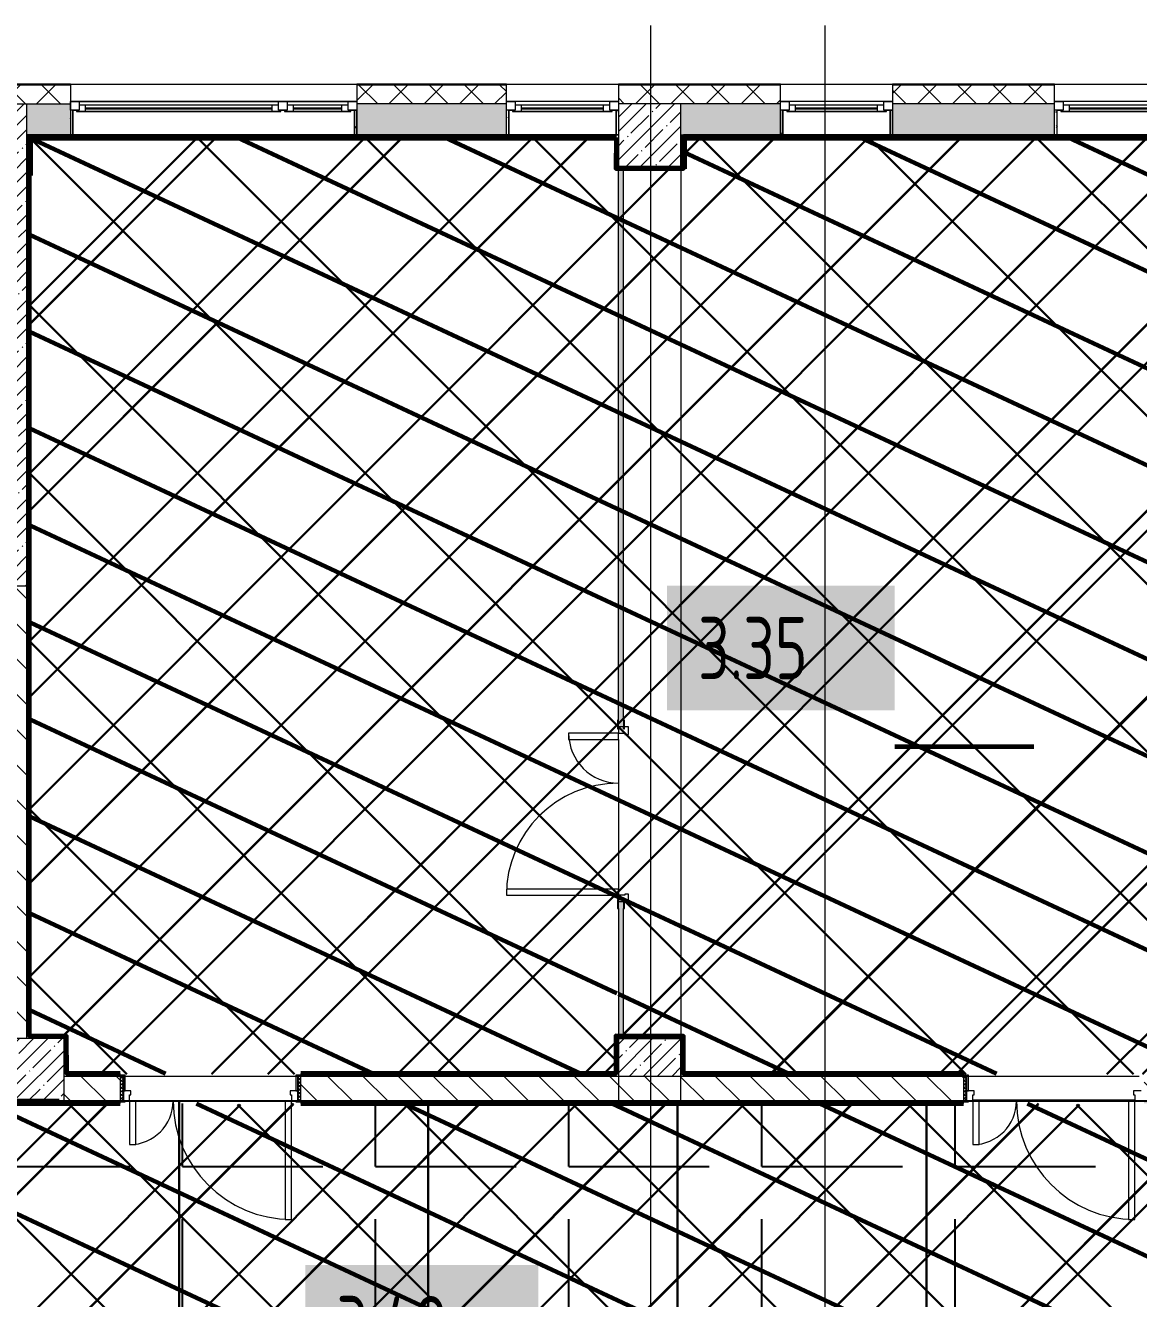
# Model space of a CAD drawing. Header units: millimetres. Extents: x -164500 to 426394, y -51911 to 102118.
# Drawn here: x 390017 to 398952, y 11815 to 22028 of the extents above; entities that cross this region are included whole.
import ezdxf

# ---------------------------------------------------------------- set-up
doc = ezdxf.new("R2010")
doc.units = ezdxf.units.MM
for name, color, linetype, lineweight in [('0) шлифовка', 5, 'Continuous', 60), ('1.4) Плинтус ПЛ-4', 6, 'Continuous', 60), ('284 стык. профилей', 1, 'Continuous', 120), ('5.2) Л-1 Линолеум', 100, 'Continuous', 30), ('7.5) НЗ Линолеум Темпо ПЛЮС', 134, 'Continuous', 30), ('7.7) Плинтус', 222, 'Continuous', 90), ('A-DOOR-2', 7, 'Continuous', 5), ('A-DOOR-FRAM-2', 7, 'Continuous', 5), ('A-FLOR', 7, 'Continuous', 9), ('A-GLAZ', 7, 'Continuous', 9), ('A-GLAZ-1', 7, 'Continuous', 5), ('A-WALL', 7, 'Continuous', 5), ('I-WALL', 7, 'Continuous', 5), ('S-COLS', 7, 'Continuous', 9), ('S-COLS-1', 7, 'Continuous', 5), ('Оси', 7, 'Continuous', 9)]:
    doc.layers.add(name, color=color, linetype=linetype, lineweight=lineweight)
for name, color, linetype in [('2) защита вин плитк', 6, 'Continuous'), ('3.1) Наливной пол', 3, 'Continuous'), ('3.2.3) Нал-ой пол 4 вып', 3, 'Continuous'), ('3.2.3) П-13', 5, 'Continuous')]:
    doc.layers.add(name, color=color, linetype=linetype)
doc.layers.add('A-AREA-PATT-3', color=7, linetype='Continuous', lineweight=5, true_color=0xe6fae8, transparency=1)
for name, color, linetype, lineweight, true_color in [('A-DOOR-1', 7, 'Continuous', 5, 0xc0c0c0), ('A-DOOR-FRAM-1', 7, 'Continuous', 5, 0xc0c0c0), ('A-WALL-1', 9, 'Continuous', 5, 0x808080), ('A-WALL-FNSH-1', 9, 'Continuous', 5, 0x808080)]:
    doc.layers.add(name, color=color, linetype=linetype, lineweight=lineweight, true_color=true_color)
doc.styles.add('СПДС', font='ГОСТ тип А.ttf', dxfattribs={"width": 0.9})
pattern_1 = [(45, (289227.4, 1e-08), (-114.04925, 114.04925), []), (45, (289341.45, 1e-08), (-114.04925, 114.04925), [201.612, -40.322, 6.706, -33.617])]
pattern_2 = [(135, (289227.4, 1e-08), (-141.42136, -141.42136), [])]
pattern_3 = [(0, (289227.4, 1e-08), (243.84, 60.96), [20.117, -162.763, 20.117, -162.763, -975.36]), (0, (289227.4, 1e-08), (243.84, 60.96), [-365.76, 20.117, -345.643, 20.117, -162.763, -426.72]), (0, (289227.4, 1e-08), (243.84, 60.96), [-914.4, 20.117, -101.803, 20.117, -284.683]), (120, (289318.84, 30.48), (-174.71291, 180.691634), [20.117, -162.763, 20.117, -162.763, -975.36]), (120, (289318.84, 30.48), (-174.71291, 180.691634), [-365.76, 20.117, -345.643, 20.117, -162.763, -426.72]), (120, (289318.84, 30.48), (-174.71291, 180.691634), [-914.4, 20.117, -101.803, 20.117, -284.683]), (240, (289349.32, 152.4), (-69.12709, -241.651634), [20.117, -162.763, 20.117, -162.763, -975.36]), (240, (289349.32, 152.4), (-69.12709, -241.651634), [-365.76, 20.117, -345.643, 20.117, -162.763, -426.72]), (240, (289349.32, 152.4), (-69.12709, -241.651634), [-914.4, 20.117, -101.803, 20.117, -284.683])]
pattern_4 = [(45, (390048.4, 21129), (-747.61, 747.61), [])]

# ---------------------------------------------------------------- blocks, each defined once
blk = doc.blocks.new('120_Окно_СКБ_1Ст - 120_Окно_СКБ_1Ст 900х2500_h_ с форточкой-22876038-Объем проектирования 3 этажа')
at = {"layer": 'A-GLAZ'}
for p, q in [((-450, -127), (-450, -57)), ((-450, -57), (-380, -57)), ((-380, -57), (-380, -127)), ((380, -87), (-380, -87)), ((-380, -87), (-380, -127)), ((-330, -137), (-330, -87)), ((330, -137), (330, -87)), ((380, -127), (380, -57)), ((380, -57), (450, -57)), ((380, -127), (380, -87)), ((450, -57), (450, -127)), ((-380, -127), (-450, -127)), ((-380, -127), (-400, -127)), ((-400, -127), (-400, -137)), ((-400, -137), (400, -137)), ((400, -137), (-400, -137)), ((450, -127), (380, -127)), ((400, -127), (380, -127)), ((400, -137), (400, -127))]:
    blk.add_line(p, q, dxfattribs=at)
at = {"layer": 'A-GLAZ-1'}
for p, q in [((450, -57), (-450, -57)), ((-430, -127), (-400, -127)), ((-330, -107), (330, -107)), ((330, -117), (-330, -117)), ((400, -127), (450, -127))]:
    blk.add_line(p, q, dxfattribs=at)
blk = doc.blocks.new('120_Окно_СКБ_1Ст - 120_Окно_СКБ_1Ст 900х2500_h_ с форточкой-V559-Объем проектирования 3 этажа')
at = {"layer": 'A-GLAZ'}
for p, q in [((-450, -127), (-450, -57)), ((-450, -57), (-380, -57)), ((-380, -57), (-380, -127)), ((380, -87), (-380, -87)), ((-380, -87), (-380, -127)), ((-330, -137), (-330, -87)), ((330, -137), (330, -87)), ((380, -127), (380, -57)), ((380, -57), (450, -57)), ((380, -127), (380, -87)), ((450, -57), (450, -127)), ((-380, -127), (-450, -127)), ((-380, -127), (-400, -127)), ((-400, -127), (-400, -137)), ((-400, -137), (400, -137)), ((400, -137), (-400, -137)), ((450, -127), (380, -127)), ((400, -127), (380, -127)), ((400, -137), (400, -127))]:
    blk.add_line(p, q, dxfattribs=at)
at = {"layer": 'A-GLAZ-1'}
for p, q in [((450, -57), (-450, -57)), ((-430, -127), (-400, -127)), ((-330, -107), (330, -107)), ((330, -117), (-330, -117)), ((400, -127), (450, -127))]:
    blk.add_line(p, q, dxfattribs=at)
blk = doc.blocks.new('120_Окно_СКБ_2Ст_Фрамуга сверху - 120_Окно_СКБ_2Ст_2300х2500_h_ ДОО-V560-Объем проектирования 3 этажа')
at = {"layer": 'A-GLAZ'}
for p, q in [((-1150, -127), (-1150, -57)), ((-1150, -57), (-1080, -57)), ((-1080, -57), (-1080, -127)), ((520, -87), (-1080, -87)), ((-1080, -87), (-1080, -127)), ((-1030, -137), (-1030, -87)), ((470, -137), (470, -87)), ((520, -127), (520, -57)), ((520, -57), (590, -57)), ((520, -127), (520, -87)), ((590, -57), (590, -127)), ((1080, -87), (590, -87)), ((590, -87), (590, -127)), ((640, -137), (640, -87)), ((1030, -137), (1030, -87)), ((1080, -127), (1080, -57)), ((1080, -57), (1150, -57)), ((1080, -127), (1080, -87)), ((1150, -57), (1150, -127)), ((-1080, -127), (-1150, -127)), ((-1080, -127), (-1100, -127)), ((-1100, -127), (-1100, -137)), ((-1100, -137), (540, -137)), ((540, -137), (-1100, -137)), ((590, -127), (520, -127)), ((540, -127), (520, -127)), ((540, -137), (540, -127)), ((590, -127), (570, -127)), ((570, -127), (570, -137)), ((570, -137), (1100, -137)), ((1100, -137), (570, -137)), ((1150, -127), (1080, -127)), ((1100, -127), (1080, -127)), ((1100, -137), (1100, -127))]:
    blk.add_line(p, q, dxfattribs=at)
at = {"layer": 'A-GLAZ-1'}
for p, q in [((1150, -57), (-1150, -57)), ((-1080, -57), (1080, -57)), ((-1130, -127), (-1100, -127)), ((-1030, -107), (470, -107)), ((470, -117), (-1030, -117)), ((540, -127), (570, -127)), ((540, -127), (570, -127)), ((640, -107), (1030, -107)), ((1030, -117), (640, -117)), ((1100, -127), (1150, -127))]:
    blk.add_line(p, q, dxfattribs=at)
blk = doc.blocks.new('BSC_Колонна _Прямоугольная - 500х500-23282986-Объем проектирования 3 этажа')
at = {"layer": 'S-COLS-1'}
h = blk.add_hatch(dxfattribs=at)
h.set_pattern_fill('FP_150', color=256, style=0, pattern_type=2)
h.set_pattern_definition([(45, (-105800, -21150), (-114.04925, 114.04925), []), (45, (-105685.95, -21150), (-114.04925, 114.04925), [201.613, -40.323, 6.706, -33.617])])
h.paths.add_polyline_path([(-250, -250), (250, -250), (250, 250), (-250, 250), (-250, -250)])
for p, q in [((250, 250), (-250, 250)), ((-250, 250), (-250, -250)), ((250, -250), (250, 250)), ((-250, -250), (250, -250))]:
    blk.add_line(p, q, dxfattribs=at)
blk = doc.blocks.new('BSC_Колонна _Прямоугольная - 500х500-17857564-Объем проектирования 3 этажа')
at = {"layer": 'S-COLS-1'}
h = blk.add_hatch(dxfattribs=at)
h.set_pattern_fill('FP_181', color=256, style=0, pattern_type=2)
h.set_pattern_definition([(45, (-100850, -13650), (-114.04925, 114.04925), []), (45, (-100735.95, -13650), (-114.04925, 114.04925), [201.613, -40.323, 6.706, -33.617])])
h.paths.add_polyline_path([(-50, -250), (250, -250), (250, 250), (-250, 250), (-250, -22), (-220, -22), (-220, -30), (-250, -30), (-250, -250), (-57, -250)])
for p, q in [((250, 250), (-250, 250)), ((-250, 250), (-250, -22)), ((250, -250), (250, 250)), ((-220, -250), (250, -250))]:
    blk.add_line(p, q, dxfattribs=at)

msp = doc.modelspace()

# ---------------------------------------------------------------- hatches: boundary and pattern name
at = {"layer": '0) шлифовка', "true_color": 0x2776bb}
h = msp.add_hatch(dxfattribs=at)
h.set_pattern_fill('ANSI31', color=152, scale=222, angle=110)
h.set_pattern_definition([(155, (390048.4, 21129), (-297.882, -638.81), [])])
h.paths.add_polyline_path([(400056.402, 20879), (399556.402, 20879), (399556.402, 21129), (399177.851, 21129), (398277.851, 21129), (396977.851, 21129), (396077.851, 21129), (395298.402, 21129), (395298.402, 20879), (394777.402, 20879), (394757.402, 20879), (394756.402, 20879), (394756.402, 21129), (393877.619, 21129), (392677.402, 21129), (390377.402, 21129), (390048.402, 21129), (390048.402, 18180.82), (390055.902, 18180.82), (390055.902, 16380.82), (390048.405, 13921), (390348.402, 13921), (390348.402, 13621), (390777.402, 13621), (394756.402, 13621), (394756.402, 13921), (394777.402, 14945), (394777.402, 13921), (395298.402, 13921), (395298.402, 13621), (397547.402, 13621), (399076.402, 13621), (399076.402, 14158), (399077.402, 14158), (400049.402, 14158), (400049.402, 15050)])
h = msp.add_hatch(dxfattribs=at)
h.set_pattern_fill('ANSI31', color=152, scale=222, angle=110)
h.set_pattern_definition([(155, (374218.4, 26829), (-297.882, -638.811), [])])
h.paths.add_polyline_path([(409586.402, 13379), (408157.851, 13379), (404560.962, 13379), (404560.962, 13378), (404560.844, 13378), (403361.08, 13378), (403092.968, 13378), (403035.255, 13378), (401892.968, 13378), (387948.402, 13379), (387948.402, 13220), (387948.402, 11341), (390057.402, 11341), (390057.402, 10621), (392872.402, 10621), (403709.54, 10621), (403709.54, 10622), (404700.609, 10622), (405410.973, 10621.876), (405410.973, 10622), (405932.632, 10622), (410416.402, 10621), (410416.402, 12429), (409586.402, 12429)])
at = {"layer": '2) защита вин плитк'}
h = msp.add_hatch(dxfattribs=at)
h.set_pattern_fill('ANSI31', color=256, scale=333)
h.set_pattern_definition([(45, (390048.4, 21122.1), (-747.61, 747.61), [])])
h.paths.add_polyline_path([(400056.402, 20872.054), (399556.402, 20872.054), (399556.402, 21122.054), (399177.851, 21122.054), (398277.851, 21122.054), (396977.851, 21122.054), (396077.851, 21122.054), (395298.402, 21122.054), (395298.402, 20872.054), (394777.402, 20872.054), (394757.402, 20872.054), (394756.402, 20872.054), (394756.402, 21122.054), (393877.619, 21122.054), (392677.402, 21122.054), (390377.402, 21122.054), (390048.402, 21122.054), (390048.402, 18173.874), (390055.902, 18173.874), (390055.902, 16373.874), (390048.405, 13914.054), (390348.402, 13914.054), (390348.402, 13614.054), (390777.402, 13614.054), (394756.402, 13614.054), (394756.402, 13914.054), (394777.402, 14938.054), (394777.402, 13914.054), (395298.402, 13914.054), (395298.402, 13614.054), (397547.402, 13614.054), (399076.402, 13614.054), (399076.402, 14151.054), (399077.402, 14151.054), (400049.402, 14151.054), (400049.402, 15043.054)])
h = msp.add_hatch(dxfattribs=at)
h.set_pattern_fill('ANSI31', color=256, scale=333)
h.set_pattern_definition([(45, (374218.4, 26822.1), (-747.606, 747.606), [])])
h.paths.add_polyline_path([(409586.402, 13372.054), (408157.851, 13372.054), (404560.962, 13372.054), (404560.962, 13371.054), (404560.844, 13371.054), (403361.08, 13371.054), (403092.968, 13371.054), (403035.255, 13371.054), (401892.968, 13371.054), (387948.402, 13372.054), (387948.402, 13213.054), (387948.402, 11334.054), (390057.402, 11334.054), (390057.402, 10614.054), (392872.402, 10614.054), (403709.54, 10614.054), (403709.54, 10615.054), (404700.609, 10615.054), (405410.973, 10614.93), (405410.973, 10615.054), (405932.632, 10615.054), (410416.402, 10614.054), (410416.402, 12422.054), (409586.402, 12422.054)])
at = {"layer": '3.1) Наливной пол'}
h = msp.add_hatch(dxfattribs=at)
h.set_pattern_fill('ANSI31', color=256, scale=333)
h.set_pattern_definition(pattern_4)
h.paths.add_polyline_path([(400056.402, 20879), (399556.402, 20879), (399556.402, 21129), (399177.851, 21129), (398277.851, 21129), (396977.851, 21129), (396077.851, 21129), (395298.402, 21129), (395298.402, 20879), (394777.402, 20879), (394757.402, 20879), (394756.402, 20879), (394756.402, 21129), (393877.619, 21129), (392677.402, 21129), (390377.402, 21129), (390048.402, 21129), (390048.402, 18180.82), (390055.902, 18180.82), (390055.902, 16380.82), (390048.405, 13921), (390348.402, 13921), (390348.402, 13621), (390777.402, 13621), (394756.402, 13621), (394756.402, 13921), (394777.402, 14945), (394777.402, 13921), (395298.402, 13921), (395298.402, 13621), (397547.402, 13621), (399076.402, 13621), (399076.402, 14158), (399077.402, 14158), (400049.402, 14158), (400049.402, 15050)])
at = {"layer": '3.2.3) Нал-ой пол 4 вып'}
h = msp.add_hatch(dxfattribs=at)
h.set_pattern_fill('ANSI31', color=256, scale=333)
h.set_pattern_definition(pattern_4)
h.paths.add_polyline_path([(400056.402, 20879), (399556.402, 20879), (399556.402, 21129), (399177.851, 21129), (398277.851, 21129), (396977.851, 21129), (396077.851, 21129), (395298.402, 21129), (395298.402, 20879), (394777.402, 20879), (394757.402, 20879), (394756.402, 20879), (394756.402, 21129), (393877.619, 21129), (392677.402, 21129), (390377.402, 21129), (390048.402, 21129), (390048.402, 18180.82), (390055.902, 18180.82), (390055.902, 16380.82), (390048.405, 13921), (390348.402, 13921), (390348.402, 13621), (390777.402, 13621), (394756.402, 13621), (394756.402, 13921), (394777.402, 14945), (394777.402, 13921), (395298.402, 13921), (395298.402, 13621), (397547.402, 13621), (399076.402, 13621), (399076.402, 14158), (399077.402, 14158), (400049.402, 14158), (400049.402, 15050)])
at = {"layer": '3.2.3) П-13'}
h = msp.add_hatch(dxfattribs=at)
h.set_pattern_fill('ANGLE', color=256, scale=222)
h.set_pattern_definition([(0, (374218.4, 26829), (0, 1550.67), [1127.76, -422.91]), (90, (374218.4, 26829), (-1550.67, 9e-14), [1127.76, -422.91])])
h.paths.add_polyline_path([(409586.402, 13379), (408157.851, 13379), (404560.962, 13379), (404560.962, 13378), (404560.844, 13378), (403361.08, 13378), (403092.968, 13378), (403035.255, 13378), (401892.968, 13378), (387948.402, 13379), (387948.402, 13220), (387948.402, 11341), (390057.402, 11341), (390057.402, 10621), (392872.402, 10621), (403709.54, 10621), (403709.54, 10622), (404700.609, 10622), (405410.973, 10621.876), (405410.973, 10622), (405932.632, 10622), (410416.402, 10621), (410416.402, 12429), (409586.402, 12429)])
at = {"layer": '5.2) Л-1 Линолеум'}
h = msp.add_hatch(dxfattribs=at)
h.set_pattern_fill('ANSI37', color=256, scale=300)
h.set_pattern_definition([(45, (390048.4, 21129), (-673.52, 673.52), []), (135, (390048.4, 21129), (-673.52, -673.52), [])])
h.paths.add_polyline_path([(400056.402, 20872.054), (399556.402, 20872.054), (399556.402, 21122.054), (399177.851, 21122.054), (398277.851, 21122.054), (396977.851, 21122.054), (396077.851, 21122.054), (395298.402, 21122.054), (395298.402, 20872.054), (394777.402, 20872.054), (394757.402, 20872.054), (394756.402, 20872.054), (394756.402, 21122.054), (393877.619, 21122.054), (392677.402, 21122.054), (390377.402, 21122.054), (390048.402, 21122.054), (390048.402, 18173.874), (390055.902, 18173.874), (390055.902, 16373.874), (390048.405, 13914.054), (390348.402, 13914.054), (390348.402, 13614.054), (390777.402, 13614.054), (394756.402, 13614.054), (394756.402, 13914.054), (394777.402, 14938.054), (394777.402, 13914.054), (395298.402, 13914.054), (395298.402, 13614.054), (397547.402, 13614.054), (399076.402, 13614.054), (399076.402, 14151.054), (399077.402, 14151.054), (400049.402, 14151.054), (400049.402, 15043.054)])
h = msp.add_hatch(dxfattribs=at)
h.set_pattern_fill('ANSI37', color=256, scale=300)
h.set_pattern_definition([(45, (374218.4, 26829), (-673.52, 673.52), []), (135, (374218.4, 26829), (-673.52, -673.52), [])])
h.paths.add_polyline_path([(409586.402, 13372.054), (408157.851, 13372.054), (404560.962, 13372.054), (404560.962, 13371.054), (404560.844, 13371.054), (403361.08, 13371.054), (403092.968, 13371.054), (403035.255, 13371.054), (401892.968, 13371.054), (387948.402, 13372.054), (387948.402, 13213.054), (387948.402, 11334.054), (390057.402, 11334.054), (390057.402, 10614.054), (392872.402, 10614.054), (403709.54, 10614.054), (403709.54, 10615.054), (404700.609, 10615.054), (405410.973, 10614.93), (405410.973, 10615.054), (405932.632, 10615.054), (410416.402, 10614.054), (410416.402, 12422.054), (409586.402, 12422.054)])
at = {"layer": '7.5) НЗ Линолеум Темпо ПЛЮС'}
h = msp.add_hatch(dxfattribs=at)
h.set_pattern_fill('ANSI31', color=256, scale=333)
h.set_pattern_definition([(45, (374218.4, 26829), (-747.606, 747.606), [])])
h.paths.add_polyline_path([(409586.402, 13379), (408157.851, 13379), (404560.962, 13379), (404560.962, 13378), (404560.844, 13378), (403361.08, 13378), (403092.968, 13378), (403035.255, 13378), (401892.968, 13378), (387948.402, 13379), (387948.402, 13220), (387948.402, 11341), (390057.402, 11341), (390057.402, 10621), (392872.402, 10621), (403709.54, 10621), (403709.54, 10622), (404700.609, 10622), (405410.973, 10621.876), (405410.973, 10622), (405932.632, 10622), (410416.402, 10621), (410416.402, 12429), (409586.402, 12429)])
at = {"layer": 'A-AREA-PATT-3'}
h = msp.add_hatch(color=256, dxfattribs=at)
h.paths.add_polyline_path([(394778.866, 13920.5), (394817.402, 13920.5), (394817.402, 15000), (394777.402, 15000), (394777.402, 13920.5)])
h.paths.add_polyline_path([(399566.902, 14154), (400053.402, 14154), (400053.402, 15050), (400049.402, 15050), (400049.402, 14158), (399077.402, 14158), (399077.402, 14154), (399562.402, 14154)])
h.paths.add_polyline_path([(390051.902, 16380.82), (390055.902, 16380.82), (390055.902, 18180.82), (390051.902, 18180.82), (390051.902, 17123.184)])
h.paths.add_polyline_path([(394817.402, 16400), (394817.402, 20879.5), (394777.402, 20879.5), (394777.402, 16400), (394782.402, 16400)])
at = {"layer": 'A-DOOR-2'}
h = msp.add_hatch(dxfattribs=at)
h.set_pattern_fill('FP_39', color=256, angle=180, style=0, pattern_type=2)
h.set_pattern_definition([(315, (389938.491, 13335.315), (14.14214, 14.14214), []), (45, (389938.491, 13335.315), (-14.14214, 14.14214), [])])
h.paths.add_polyline_path([(390777.402, 13400), (390802.402, 13400), (390802.402, 13600), (390777.402, 13600), (390777.402, 13458.937)])
h = msp.add_hatch(dxfattribs=at)
h.set_pattern_fill('FP_39', color=256, angle=180, style=0, pattern_type=2)
h.set_pattern_definition([(315, (396708.491, 13335.315), (14.14214, 14.14214), []), (45, (396708.491, 13335.315), (-14.14214, 14.14214), [])])
h.paths.add_polyline_path([(397547.402, 13400), (397572.402, 13400), (397572.402, 13600), (397547.402, 13600), (397547.402, 13458.937)])
at = {"layer": 'A-DOOR-FRAM-2'}
h = msp.add_hatch(dxfattribs=at)
h.set_pattern_fill('FP_40', color=256, angle=180, style=0, pattern_type=2)
h.set_pattern_definition([(225, (392061.286, 13335.315), (14.1421, -14.1421), []), (315, (392061.286, 13335.315), (14.1421, 14.1421), [])])
h.paths.add_polyline_path([(392227.402, 13400), (392227.402, 13600), (392202.402, 13599.802), (392202.402, 13400)])
at = {"layer": 'A-WALL'}
h = msp.add_hatch(dxfattribs=at)
h.set_pattern_fill('FP_24', color=256, style=0, pattern_type=2)
h.set_pattern_definition([(45, (289227.4, 1e-08), (-141.42136, 141.42136), []), (135, (289227.4, 1e-08), (-141.42136, -141.42136), [])])
h.paths.add_polyline_path([(397635.332, 21400), (398277.851, 21400), (398277.851, 21550), (396977.851, 21550), (396977.851, 21400)])
h.paths.add_polyline_path([(393877.619, 21400), (393877.619, 21550), (392677.402, 21550), (392677.402, 21400), (393284.228, 21400)])
h.paths.add_polyline_path([(395277.402, 21400), (396077.851, 21400), (396077.851, 21550), (394777.619, 21550), (394777.619, 21400)])
h.paths.add_polyline_path([(389887.402, 21400), (390377.402, 21400), (390377.402, 21550), (385837.402, 21550), (385837.402, 21400), (389807.402, 21400)])
h.paths.add_polyline_path([(399177.851, 21400), (400477.402, 21400), (400477.402, 21550), (399177.851, 21550)])
h.paths.add_polyline_path([(382537.402, 21400), (382537.402, 21550), (382517.402, 21550), (382517.402, 21400)])
h.paths.add_polyline_path([(414057.402, 21400), (414457.402, 21400), (414457.402, 21550), (409377.619, 21550), (409377.619, 21400), (412864.196, 21400)])
h.paths.add_polyline_path([(406227.851, 21400), (406227.851, 21550), (405357.851, 21550), (405357.851, 21400)])
h.paths.add_polyline_path([(402777.402, 21400), (403927.851, 21400), (403927.851, 21550), (402777.402, 21550)])
h.paths.add_polyline_path([(407127.851, 21400), (408477.619, 21400), (408477.619, 21550), (407127.851, 21550)])
at = {"layer": 'I-WALL'}
h = msp.add_hatch(dxfattribs=at)
h.set_pattern_fill('FP_1', color=256, style=0, pattern_type=2)
h.set_pattern_definition(pattern_1)
h.paths.add_polyline_path([(390027.402, 17530), (390027.402, 21400), (389807.402, 21400), (389807.402, 17530), (389887.402, 17530)])
h = msp.add_hatch(dxfattribs=at)
h.set_pattern_fill('FP_1', color=256, style=0, pattern_type=2)
h.set_pattern_definition(pattern_1)
h.paths.add_polyline_path([(400477.402, 21150), (400477.402, 21400), (400277.402, 21400), (400277.402, 21150), (400354.772, 21150)])
h.paths.add_polyline_path([(410077.402, 21150), (410267.402, 21150), (410267.402, 21400), (410077.402, 21400), (410077.402, 21203.384)])
h.paths.add_polyline_path([(397091.444, 21150), (398277.851, 21150), (398277.851, 21400), (396977.851, 21400), (396977.851, 21150)])
h.paths.add_polyline_path([(402777.402, 21150), (403927.851, 21150), (403927.851, 21400), (402777.402, 21400), (402777.402, 21336.334)])
h.paths.add_polyline_path([(408477.619, 21150), (408477.619, 21400), (407127.851, 21400), (407127.851, 21150), (407425.316, 21150)])
h.paths.add_polyline_path([(399177.851, 21150), (399577.402, 21151.732), (399577.402, 21400), (399177.851, 21400), (399177.851, 21336.334)])
h.paths.add_polyline_path([(406227.851, 21150), (406227.851, 21400), (405357.851, 21400), (405357.851, 21150)])
h.paths.add_polyline_path([(393877.619, 21150), (393877.619, 21400), (392677.402, 21400), (392677.402, 21150), (393828.116, 21150)])
h.paths.add_polyline_path([(395277.402, 21150), (396077.851, 21150), (396077.851, 21400), (395277.402, 21400), (395277.402, 21336.334)])
h.paths.add_polyline_path([(390377.402, 21150), (390377.402, 21400), (390027.402, 21400), (390027.402, 21150), (390347.402, 21150)])
h = msp.add_hatch(dxfattribs=at)
h.set_pattern_fill('FP_191', color=256, style=0, pattern_type=2)
h.set_pattern_definition(pattern_3)
h.paths.add_polyline_path([(390397.402, 21150), (390397.402, 21348), (390377.402, 21348), (390377.402, 21150)])
h = msp.add_hatch(dxfattribs=at)
h.set_pattern_fill('FP_191', color=256, style=0, pattern_type=2)
h.set_pattern_definition(pattern_3)
h.paths.add_polyline_path([(392677.402, 21150), (392677.402, 21347.839), (392657.402, 21347.839), (392657.402, 21150)])
h = msp.add_hatch(dxfattribs=at)
h.set_pattern_fill('FP_191', color=256, style=0, pattern_type=2)
h.set_pattern_definition(pattern_3)
h.paths.add_polyline_path([(393897.619, 21150), (393897.619, 21348), (393877.619, 21348), (393877.619, 21150)])
h = msp.add_hatch(dxfattribs=at)
h.set_pattern_fill('FP_191', color=256, style=0, pattern_type=2)
h.set_pattern_definition(pattern_3)
h.paths.add_polyline_path([(394777.402, 21150), (394777.402, 21347.839), (394757.619, 21347.839), (394757.619, 21150)])
h = msp.add_hatch(dxfattribs=at)
h.set_pattern_fill('FP_191', color=256, style=0, pattern_type=2)
h.set_pattern_definition(pattern_3)
h.paths.add_polyline_path([(396077.851, 21150), (396097.851, 21150.513), (396097.851, 21348), (396077.851, 21348), (396077.851, 21336.334)])
h = msp.add_hatch(dxfattribs=at)
h.set_pattern_fill('FP_191', color=256, style=0, pattern_type=2)
h.set_pattern_definition(pattern_3)
h.paths.add_polyline_path([(396977.851, 21150), (396977.851, 21347.839), (396957.851, 21347.839), (396957.851, 21150)])
h = msp.add_hatch(dxfattribs=at)
h.set_pattern_fill('FP_191', color=256, style=0, pattern_type=2)
h.set_pattern_definition(pattern_3)
h.paths.add_polyline_path([(398297.851, 21150), (398297.851, 21348), (398277.851, 21348), (398277.851, 21150)])
h = msp.add_hatch(dxfattribs=at)
h.set_pattern_fill('FP_191', color=256, style=0, pattern_type=2)
h.set_pattern_definition(pattern_3)
h.paths.add_polyline_path([(390027.402, 13900), (390047.402, 13900), (390046.45, 21130), (390027.402, 21150), (390027.402, 13920)])
h.paths.add_polyline_path([(390047.402, 21130), (390047.402, 21150), (390027.402, 21150), (390036.023, 21141.379)])
h = msp.add_hatch(dxfattribs=at)
h.set_pattern_fill('FP_191', color=256, style=0, pattern_type=2)
h.set_pattern_definition(pattern_3)
h.paths.add_polyline_path([(394756.402, 21130), (394756.402, 21150), (390047.402, 21150), (390047.405, 21130), (394643.948, 21130)])
h = msp.add_hatch(dxfattribs=at)
h.set_pattern_fill('FP_191', color=256, style=0, pattern_type=2)
h.set_pattern_definition(pattern_3)
h.paths.add_polyline_path([(394757.406, 20879), (394777.402, 20880), (394777.402, 21150), (394757.402, 21150), (394757.402, 20879.5)])
h = msp.add_hatch(dxfattribs=at)
h.set_pattern_fill('FP_191', color=256, style=0, pattern_type=2)
h.set_pattern_definition(pattern_3)
h.paths.add_polyline_path([(399516.127, 21130), (399556.402, 21130), (399557.402, 21150), (399177.851, 21150), (399177.851, 21130), (399266.996, 21130)])
h.paths.add_polyline_path([(395282.402, 21130), (396077.851, 21130), (396077.851, 21150), (395277.402, 21150), (395277.402, 21130)])
h.paths.add_polyline_path([(398277.851, 21130), (398277.851, 21150), (396977.851, 21150), (396977.851, 21130), (398179.22, 21130)])
h = msp.add_hatch(dxfattribs=at)
h.set_pattern_fill('FP_191', color=256, style=0, pattern_type=2)
h.set_pattern_definition(pattern_3)
h.paths.add_polyline_path([(395275.973, 20880), (395277.402, 20880), (395277.402, 20900), (394817.402, 20899.167), (394817.402, 20880), (394915.892, 20880)])
h = msp.add_hatch(dxfattribs=at)
h.set_pattern_fill('FP_23', color=256, style=0, pattern_type=2)
h.set_pattern_definition(pattern_2)
h.paths.add_polyline_path([(390011.506, 13900), (390027.402, 13900), (390027.402, 17530), (389827.402, 17530), (389827.402, 13900)])
h = msp.add_hatch(dxfattribs=at)
h.set_pattern_fill('FP_191', color=256, style=0, pattern_type=2)
h.set_pattern_definition(pattern_3)
h.paths.add_polyline_path([(390047.402, 13900), (390347.402, 13900), (390347.402, 13920), (390048.402, 13920)])
h = msp.add_hatch(dxfattribs=at)
h.set_pattern_fill('FP_191', color=256, style=0, pattern_type=2)
h.set_pattern_definition(pattern_3)
h.paths.add_polyline_path([(390327.402, 13600), (390347.402, 13621), (390347.402, 13900), (390327.402, 13900), (390327.402, 13609.302)])
h.paths.add_polyline_path([(390347.402, 13600), (390347.402, 13620), (390327.402, 13600)])
h = msp.add_hatch(dxfattribs=at)
h.set_pattern_fill('FP_191', color=256, style=0, pattern_type=2)
h.set_pattern_definition(pattern_3)
h.paths.add_polyline_path([(394777.402, 13620), (394777.402, 13920), (394757.402, 13920), (394757.402, 13621), (394761.418, 13620.799)])
h = msp.add_hatch(dxfattribs=at)
h.set_pattern_fill('FP_191', color=256, style=0, pattern_type=2)
h.set_pattern_definition(pattern_3)
h.paths.add_polyline_path([(394817.402, 13900), (395297.402, 13900), (395297.402, 13920), (394817.402, 13918.4), (394817.402, 13905)])
h = msp.add_hatch(dxfattribs=at)
h.set_pattern_fill('FP_191', color=256, style=0, pattern_type=2)
h.set_pattern_definition(pattern_3)
h.paths.add_polyline_path([(395297.402, 13600), (395297.402, 13900), (395277.402, 13900), (395277.402, 13600), (395282.402, 13600)])
h = msp.add_hatch(dxfattribs=at)
h.set_pattern_fill('FP_23', color=256, style=0, pattern_type=2)
h.set_pattern_definition(pattern_2)
h.paths.add_polyline_path([(409671.128, 13400), (410157.402, 13400), (410157.402, 13600), (408157.851, 13600), (408157.851, 13400), (409624.464, 13400)])
h.paths.add_polyline_path([(390777.402, 13400), (390777.402, 13600), (390327.402, 13600), (390327.402, 13400), (390747.402, 13400)])
h.paths.add_polyline_path([(392227.402, 13400), (397547.402, 13400), (397547.402, 13600), (392227.402, 13600)])
h.paths.add_polyline_path([(401237.402, 13400), (404827.402, 13400), (404827.402, 13600), (400277.402, 13600), (400277.402, 13400), (401119.507, 13400)])
h.paths.add_polyline_path([(406427.851, 13400), (406707.851, 13400), (406707.851, 13600), (405327.402, 13600), (405327.402, 13400), (406337.54, 13400)])
h.paths.add_polyline_path([(399777.402, 13400), (399777.402, 13600), (398997.402, 13600), (398997.402, 13400), (399027.402, 13400)])
h = msp.add_hatch(dxfattribs=at)
h.set_pattern_fill('FP_191', color=256, style=0, pattern_type=2)
h.set_pattern_definition(pattern_3)
h.paths.add_polyline_path([(394372.004, 13600), (394777.402, 13600), (394777.402, 13620), (392227.402, 13620), (392227.402, 13608), (392257.402, 13608), (392257.402, 13600), (393284.228, 13600)])
h.paths.add_polyline_path([(390564.788, 13600), (390747.402, 13600), (390747.402, 13608), (390777.402, 13608), (390777.402, 13620), (390347.402, 13620), (390347.402, 13600)])
h = msp.add_hatch(dxfattribs=at)
h.set_pattern_fill('FP_191', color=256, style=0, pattern_type=2)
h.set_pattern_definition(pattern_3)
h.paths.add_polyline_path([(395297.402, 13600), (397517.402, 13600.267), (397517.402, 13608), (397547.402, 13608), (397547.402, 13620), (395298.402, 13620), (395297.652, 13605)])
h.paths.add_polyline_path([(399027.402, 13600), (399097.402, 13600), (399097.402, 13620), (398997.402, 13620), (398997.402, 13608), (399027.402, 13607.5), (399027.402, 13605)])
h = msp.add_hatch(dxfattribs=at)
h.set_pattern_fill('FP_191', color=256, style=0, pattern_type=2)
h.set_pattern_definition(pattern_3)
h.paths.add_polyline_path([(409586.402, 13380), (409587.402, 13400), (408187.851, 13399.58), (408187.851, 13392), (408157.851, 13392), (408157.851, 13380), (409576.868, 13380)])
h.paths.add_polyline_path([(399810.884, 13380), (406707.851, 13380), (406707.851, 13392), (406677.851, 13392), (406677.851, 13400), (399027.402, 13400), (399027.402, 13392), (398997.402, 13392), (398997.402, 13380), (399777.402, 13380)])
h.paths.add_polyline_path([(392227.402, 13380), (397547.402, 13380), (397547.402, 13392), (397517.402, 13392), (397517.402, 13400), (392257.402, 13400), (392257.402, 13392), (392227.402, 13392)])
h.paths.add_polyline_path([(390777.402, 13380), (390777.402, 13392), (390747.402, 13392), (390747.402, 13400), (389857.402, 13400), (389857.402, 13392), (389827.402, 13392), (389829.412, 13380), (390564.788, 13380)])
h.paths.add_polyline_path([(388877.402, 13380), (388877.402, 13392), (388847.402, 13392), (388847.402, 13400), (387927.402, 13400), (387927.402, 13380), (388847.402, 13380)])
at = {"layer": 'S-COLS-1'}
h = msp.add_hatch(dxfattribs=at)
h.set_pattern_fill('FP_1', color=256, style=0, pattern_type=2)
h.set_pattern_definition(pattern_1)
h.paths.add_polyline_path([(394777.402, 13600), (395277.402, 13600), (395277.402, 13900), (394777.402, 13900), (394777.402, 13620)])

# ---------------------------------------------------------------- linework, layer by layer
msp.add_lwpolyline([(414057.402, 10600), (374197.402, 10600), (374197.402, 13400), (414057.402, 13400)], close=True)
at = {"layer": '0) шлифовка'}
msp.add_lwpolyline([(396995.878, 16242.638), (398110.825, 16242.638)], dxfattribs=at)
at = {"layer": '1.4) Плинтус ПЛ-4'}
for points in [[(390777.402, 13621), (390348.402, 13621), (390347.402, 13920), (390048.402, 13921), (390048.402, 21129), (390377.402, 21129)], [(392677.402, 21129), (393897.619, 21129)], [(394757.619, 21129), (394757.402, 20880), (395298.402, 20880), (395297.402, 21129), (396077.851, 21129)], [(396977.851, 21129), (398277.851, 21130)], [(397547.402, 13621), (395298.402, 13620), (395298.402, 13920), (394756.402, 13921), (394756.402, 13621), (392227.402, 13621)], [(389827.402, 13379), (390777.402, 13379)], [(392227.402, 13379), (397547.402, 13379)]]:
    msp.add_lwpolyline(points, dxfattribs=at)
at = {"layer": '284 стык. профилей'}
msp.add_lwpolyline([(388917.402, 13392), (390287.282, 13392)], dxfattribs=at)
at = {"layer": '7.5) НЗ Линолеум Темпо ПЛЮС'}
for points in [[(391250.21, 10620), (391250.21, 13399)], [(393250.21, 10620), (393250.21, 13399)], [(395250.21, 10620), (395250.21, 13399)], [(397250.21, 10620), (397250.21, 13399)]]:
    msp.add_lwpolyline(points, dxfattribs=at)
at = {"layer": '7.7) Плинтус'}
for points in [[(394756.402, 21129), (390048.402, 21129), (390048.402, 20823.461)], [(399557.402, 20880), (399557.402, 21129), (395298.402, 21129), (395298.402, 20879)]]:
    msp.add_lwpolyline(points, dxfattribs=at)
at = {"layer": 'A-DOOR-1'}
for p, q in [((394377.402, 16350), (394377.402, 16300)), ((394777.402, 16350), (394377.402, 16350)), ((394777.402, 16300), (394777.402, 16350)), ((394377.402, 16300), (394777.402, 16300)), ((394777.402, 15100), (393877.402, 15100)), ((393877.402, 15100), (393877.402, 15050)), ((393877.402, 15050), (394777.402, 15050)), ((394777.402, 15050), (394777.402, 15100)), ((390902.402, 13400), (390852.402, 13400)), ((390852.402, 13400), (390852.402, 13050)), ((390902.402, 13050), (390902.402, 13400)), ((392152.402, 13400), (392102.402, 13400)), ((392102.402, 13400), (392102.402, 12450)), ((392152.402, 12450), (392152.402, 13400)), ((397672.402, 13400), (397622.402, 13400)), ((397622.402, 13400), (397622.402, 13050)), ((397672.402, 13050), (397672.402, 13400)), ((398922.402, 13400), (398872.402, 13400)), ((398872.402, 13400), (398872.402, 12450)), ((398922.402, 12450), (398922.402, 13400)), ((390852.402, 13050), (390902.402, 13050)), ((397622.402, 13050), (397672.402, 13050)), ((392102.402, 12450), (392152.402, 12450)), ((398872.402, 12450), (398922.402, 12450))]:
    msp.add_line(p, q, dxfattribs=at)
for centre, radius, start, end in [((394777.402, 16350), 400, 180, 270), ((394777.402, 15050), 900, 90, 180), ((390852.402, 13400), 350, 270, 0), ((392152.402, 13400), 950, 180, 270), ((397622.402, 13400), 350, 270, 0), ((398922.402, 13400), 950, 180, 270)]:
    msp.add_arc(centre, radius, start, end, dxfattribs=at)
at = {"layer": 'A-DOOR-FRAM-1'}
for p, q in [((394777.402, 16455), (394769.402, 16455)), ((394769.402, 16455), (394769.402, 16385)), ((394777.402, 16385), (394777.402, 16455)), ((394825.402, 16455), (394817.402, 16455)), ((394817.402, 16455), (394817.402, 16385)), ((394825.402, 16385), (394825.402, 16455)), ((394769.402, 16385), (394777.402, 16385)), ((394857.402, 16400), (394777.402, 16400)), ((394777.402, 16400), (394777.402, 16350)), ((394777.402, 16350), (394827.402, 16350)), ((394817.402, 16400), (394816.402, 16400)), ((394816.402, 16400), (394816.402, 16385)), ((394816.402, 16385), (394817.402, 16385)), ((394817.402, 16385), (394817.402, 16400)), ((394817.402, 16385), (394825.402, 16385)), ((394827.402, 16350), (394827.402, 16340)), ((394857.402, 16340), (394857.402, 16400)), ((394827.402, 16340), (394857.402, 16340)), ((394777.402, 15015), (394769.402, 15015)), ((394769.402, 15015), (394769.402, 14945)), ((394777.402, 15050), (394777.402, 15000)), ((394827.402, 15050), (394777.402, 15050)), ((394777.402, 14945), (394777.402, 15015)), ((394817.402, 15015), (394816.402, 15015)), ((394816.402, 15015), (394816.402, 15000)), ((394817.402, 15000), (394817.402, 15015)), ((394825.402, 15015), (394817.402, 15015)), ((394817.402, 15015), (394817.402, 14945)), ((394825.402, 14945), (394825.402, 15015)), ((394857.402, 15060), (394827.402, 15060)), ((394827.402, 15060), (394827.402, 15050)), ((394857.402, 15000), (394857.402, 15060)), ((394769.402, 14945), (394777.402, 14945)), ((394777.402, 15000), (394857.402, 15000)), ((394816.402, 15000), (394817.402, 15000)), ((394817.402, 14945), (394825.402, 14945)), ((390817.402, 13608), (390747.402, 13608)), ((390747.402, 13608), (390747.402, 13600)), ((390747.402, 13600), (390817.402, 13600)), ((390802.402, 13600), (390777.402, 13600)), ((390777.402, 13600), (390777.402, 13400)), ((390802.402, 13400), (390802.402, 13600)), ((390817.402, 13600), (390802.402, 13600)), ((390802.402, 13600), (390802.402, 13480)), ((390817.402, 13600), (390817.402, 13608)), ((390817.402, 13480), (390817.402, 13600)), ((392187.402, 13608), (392187.402, 13600)), ((392257.402, 13608), (392187.402, 13608)), ((392187.402, 13600), (392187.402, 13480)), ((392202.402, 13600), (392187.402, 13600)), ((392187.402, 13600), (392257.402, 13600)), ((392202.402, 13600), (392202.402, 13400)), ((392227.402, 13600), (392202.402, 13600)), ((392202.402, 13480), (392202.402, 13600)), ((392227.402, 13400), (392227.402, 13600)), ((392257.402, 13600), (392257.402, 13608)), ((397587.402, 13608), (397517.402, 13608)), ((397517.402, 13608), (397517.402, 13600)), ((397517.402, 13600), (397587.402, 13600)), ((397572.402, 13600), (397547.402, 13600)), ((397547.402, 13600), (397547.402, 13400)), ((397572.402, 13400), (397572.402, 13600)), ((397587.402, 13600), (397572.402, 13600)), ((397572.402, 13600), (397572.402, 13480)), ((397587.402, 13600), (397587.402, 13608)), ((397587.402, 13480), (397587.402, 13600)), ((390817.402, 13400), (390747.402, 13400)), ((390747.402, 13400), (390747.402, 13392)), ((390747.402, 13392), (390817.402, 13392)), ((390777.402, 13400), (390802.402, 13400)), ((390862.402, 13480), (390802.402, 13480)), ((390802.402, 13480), (390802.402, 13400)), ((390802.402, 13480), (390817.402, 13480)), ((390802.402, 13400), (390852.402, 13400)), ((390817.402, 13392), (390817.402, 13400)), ((390852.402, 13400), (390852.402, 13450)), ((390852.402, 13450), (390862.402, 13450)), ((390862.402, 13450), (390862.402, 13480)), ((392202.402, 13480), (392142.402, 13480)), ((392142.402, 13480), (392142.402, 13450)), ((392142.402, 13450), (392152.402, 13450)), ((392152.402, 13450), (392152.402, 13400)), ((392152.402, 13400), (392202.402, 13400)), ((392187.402, 13480), (392202.402, 13480)), ((392187.402, 13400), (392187.402, 13392)), ((392257.402, 13400), (392187.402, 13400)), ((392187.402, 13392), (392257.402, 13392)), ((392202.402, 13400), (392202.402, 13480)), ((392202.402, 13400), (392227.402, 13400)), ((392257.402, 13392), (392257.402, 13400)), ((397587.402, 13400), (397517.402, 13400)), ((397517.402, 13400), (397517.402, 13392)), ((397517.402, 13392), (397587.402, 13392)), ((397547.402, 13400), (397572.402, 13400)), ((397632.402, 13480), (397572.402, 13480)), ((397572.402, 13480), (397572.402, 13400)), ((397572.402, 13480), (397587.402, 13480)), ((397572.402, 13400), (397622.402, 13400)), ((397587.402, 13392), (397587.402, 13400)), ((397622.402, 13400), (397622.402, 13450)), ((397622.402, 13450), (397632.402, 13450)), ((397632.402, 13450), (397632.402, 13480)), ((398972.402, 13480), (398912.402, 13480)), ((398912.402, 13480), (398912.402, 13450)), ((398912.402, 13450), (398922.402, 13450)), ((398922.402, 13450), (398922.402, 13400)), ((398922.402, 13400), (398972.402, 13400))]:
    msp.add_line(p, q, dxfattribs=at)
at = {"layer": 'A-FLOR'}
for p, q in [((390047.402, 21130), (394756.402, 21130)), ((390047.402, 13920), (390047.402, 21129)), ((394757.402, 21130), (394757.402, 20880)), ((395297.402, 21130), (396151.358, 21130)), ((395297.402, 20880), (395297.402, 21129)), ((396161.707, 21130), (396164.346, 21130)), ((396165.095, 21130), (396900.606, 21130)), ((396901.356, 21130), (396903.994, 21130)), ((396914.344, 21130), (398353.588, 21130)), ((398363.938, 21130), (398366.577, 21130)), ((398367.326, 21130), (399102.837, 21130)), ((394817.402, 20880), (395297.402, 20880)), ((395277.402, 20880), (395277.402, 13920)), ((394777.402, 16300), (394777.402, 15050)), ((390347.402, 13920), (390048.402, 13920)), ((390777.402, 13620), (390347.402, 13620)), ((390777.402, 13608), (390777.402, 13620)), ((390817.402, 13600), (392187.402, 13600)), ((394777.402, 13620), (392227.402, 13620)), ((392227.402, 13620), (392227.402, 13608)), ((397587.402, 13600), (398957.402, 13600)), ((392152.402, 13400), (390902.402, 13400)), ((392257.402, 13400), (393284.228, 13400)), ((398922.402, 13405), (397622.402, 13405)), ((397672.402, 13400), (398872.402, 13400))]:
    msp.add_line(p, q, dxfattribs=at)
at = {"layer": 'A-WALL'}
for p, q in [((390377.402, 21553), (385837.402, 21553)), ((390377.402, 21558), (392677.402, 21558)), ((393877.619, 21553), (392677.402, 21553)), ((393877.619, 21558), (394777.619, 21558)), ((396077.851, 21553), (394777.619, 21553)), ((396077.851, 21558), (396977.851, 21558)), ((398277.851, 21553), (396977.851, 21553)), ((398277.851, 21558), (399177.851, 21558)), ((390377.402, 21550), (385837.402, 21550)), ((393877.619, 21550), (392677.402, 21550)), ((396077.851, 21550), (394777.619, 21550)), ((398277.851, 21550), (396977.851, 21550)), ((385837.402, 21400), (390377.402, 21400)), ((393877.619, 21400), (392677.402, 21400)), ((396077.851, 21400), (395277.402, 21400)), ((398277.851, 21400), (396977.851, 21400)), ((395277.402, 21150), (396077.851, 21150)), ((396977.851, 21150), (398277.851, 21150)), ((390047.402, 21129), (390047.402, 21130)), ((394756.402, 21130), (394757.402, 21130)), ((395297.402, 21129), (395297.402, 21130)), ((390347.402, 13920), (390347.402, 13620)), ((394757.402, 13620), (394757.402, 13920)), ((395297.402, 13900), (395297.402, 13620)), ((390327.402, 13600), (390747.402, 13600)), ((394757.402, 13620), (392227.402, 13620)), ((392257.402, 13600), (397517.402, 13600)), ((390327.402, 13400), (390747.402, 13400)), ((393284.228, 13400), (397517.402, 13400))]:
    msp.add_line(p, q, dxfattribs=at)
at = {"layer": 'A-WALL-1'}
for p, q in [((390377.402, 21550), (390377.402, 21150)), ((392677.402, 21550), (392677.402, 21150)), ((393877.619, 21150), (393877.619, 21550)), ((394777.619, 21550), (394777.619, 21400)), ((396077.851, 21130), (396077.851, 21550)), ((396977.851, 21550), (396977.851, 21130)), ((398277.851, 21130), (398277.851, 21550)), ((390027.402, 13900), (390027.402, 21400)), ((390397.402, 21348), (390377.402, 21348)), ((390397.402, 21150), (390397.402, 21348)), ((392677.402, 21347.839), (392657.402, 21347.839)), ((392657.402, 21347.839), (392657.402, 21150)), ((392677.402, 21150), (392677.402, 21347.839)), ((393897.619, 21348), (393877.619, 21348)), ((393897.619, 21150), (393897.619, 21348)), ((394777.402, 21347.839), (394757.619, 21347.839)), ((394757.619, 21347.839), (394757.619, 21150)), ((396097.851, 21348), (396077.851, 21348)), ((396077.851, 21348), (396077.851, 21150)), ((396097.851, 21150), (396097.851, 21348)), ((396977.851, 21347.839), (396957.851, 21347.839)), ((396957.851, 21347.839), (396957.851, 21150)), ((396977.851, 21150), (396977.851, 21347.839)), ((398297.851, 21348), (398277.851, 21348)), ((398297.851, 21150), (398297.851, 21348)), ((394777.402, 21150), (390027.402, 21150)), ((390377.402, 21150), (390397.402, 21150)), ((392657.402, 21150), (392677.402, 21150)), ((393877.619, 21150), (393897.619, 21150)), ((394757.402, 21150), (394757.402, 20879)), ((394757.619, 21150), (394777.402, 21150)), ((396077.851, 21150), (396097.851, 21150)), ((396957.851, 21150), (396977.851, 21150)), ((398277.851, 21150), (398297.851, 21150)), ((394757.402, 20879), (394777.402, 20879)), ((394777.402, 16455), (394777.402, 20900)), ((394777.402, 20880), (394817.402, 20880)), ((394817.402, 16455), (394817.402, 20900)), ((390027.402, 17530), (386947.402, 17530)), ((394777.402, 14945), (394777.402, 13600)), ((394817.402, 13900), (394817.402, 14945)), ((390048.402, 13920), (390047.402, 13920)), ((395297.402, 13920), (394757.402, 13920)), ((394777.402, 13900), (395277.402, 13900)), ((395277.402, 13900), (395277.402, 13600)), ((390347.402, 13620), (390347.402, 13620)), ((392227.402, 13620), (392227.402, 13620)), ((395298.402, 13620), (395297.402, 13620)), ((397547.402, 13608), (397547.402, 13620)), ((389827.402, 13380), (390777.402, 13380)), ((390777.402, 13380), (390777.402, 13392)), ((392227.402, 13392), (392227.402, 13380)), ((392227.402, 13380), (397547.402, 13380)), ((397547.402, 13380), (397547.402, 13392))]:
    msp.add_line(p, q, dxfattribs=at)
at = {"layer": 'A-WALL-FNSH-1'}
for p, q in [((390377.402, 21558), (385837.402, 21558)), ((390377.402, 21550), (390377.402, 21558)), ((393877.619, 21558), (392677.402, 21558)), ((392677.402, 21558), (392677.402, 21550)), ((393877.619, 21550), (393877.619, 21558)), ((396077.851, 21558), (394777.619, 21558)), ((394777.619, 21558), (394777.619, 21550)), ((396077.851, 21550), (396077.851, 21558)), ((398277.851, 21558), (396977.851, 21558)), ((396977.851, 21558), (396977.851, 21550)), ((398277.851, 21550), (398277.851, 21558)), ((390398.402, 21348), (390397.402, 21348)), ((390398.402, 21150), (390398.402, 21348)), ((392657.402, 21347.839), (392656.402, 21347.839)), ((392656.402, 21347.839), (392656.402, 21150)), ((393898.619, 21348), (393897.619, 21348)), ((393898.619, 21150), (393898.619, 21348)), ((394757.619, 21347.839), (394756.619, 21347.839)), ((394756.619, 21347.839), (394756.619, 21150)), ((396098.851, 21348), (396097.851, 21348)), ((396098.851, 21150), (396098.851, 21348)), ((396957.851, 21347.839), (396956.851, 21347.839)), ((396956.851, 21347.839), (396956.851, 21150)), ((398298.851, 21348), (398297.851, 21348)), ((398298.851, 21150), (398298.851, 21348)), ((390397.402, 21150), (390398.402, 21150)), ((392656.402, 21150), (392657.402, 21150)), ((393897.619, 21150), (393898.619, 21150)), ((394756.619, 21150), (394757.619, 21150)), ((396097.851, 21150), (396098.851, 21150)), ((396956.851, 21150), (396957.851, 21150)), ((398297.851, 21150), (398298.851, 21150)), ((390048.402, 21129), (390377.402, 21129)), ((390048.402, 18180.82), (390048.402, 21129)), ((390377.402, 21129), (390377.402, 21130)), ((392677.402, 21130), (392677.402, 21129)), ((392677.402, 21129), (393877.619, 21129)), ((393877.619, 21129), (393877.619, 21130)), ((394756.402, 21129), (394756.402, 20879.5)), ((395298.402, 21129), (396077.851, 21129)), ((395298.402, 20879), (395298.402, 21129)), ((396077.851, 21129), (396077.851, 21130)), ((396977.851, 21130), (396977.851, 21129)), ((396977.851, 21129), (398277.851, 21129)), ((398277.851, 21129), (398277.851, 21130)), ((394756.402, 20879.5), (394757.402, 20879.5)), ((394777.402, 20879), (395298.402, 20879)), ((390048.402, 16380.82), (390048.402, 13920)), ((390348.402, 13921), (390048.402, 13921)), ((390348.402, 13621), (390348.402, 13921)), ((394756.402, 13921), (394756.402, 13621)), ((395298.402, 13921), (394756.402, 13921)), ((395297.402, 13920), (395297.402, 13900)), ((395298.402, 13921), (395298.402, 13620)), ((390777.402, 13621), (390348.402, 13621)), ((390777.402, 13620), (390777.402, 13621)), ((394756.402, 13621), (392227.402, 13621)), ((392227.402, 13621), (392227.402, 13620)), ((397547.402, 13621), (395298.402, 13621)), ((395298.402, 13620), (397547.402, 13620)), ((397547.402, 13620), (397547.402, 13621)), ((390777.402, 13379), (390777.402, 13380)), ((392227.402, 13380), (392227.402, 13379)), ((397547.402, 13379), (397547.402, 13380)), ((389827.402, 13379), (390777.402, 13379)), ((392227.402, 13379), (397547.402, 13379))]:
    msp.add_line(p, q, dxfattribs=at)
at = {"layer": 'I-WALL'}
for p, q in [((392677.402, 21129), (390377.402, 21129)), ((394756.402, 21129), (393877.619, 21129)), ((394756.402, 21129), (394756.402, 21130)), ((396977.851, 21129), (396077.851, 21129)), ((399177.851, 21129), (398277.851, 21129)), ((390047.902, 16380.82), (390047.902, 18180.82)), ((390047.902, 18180.82), (390055.902, 18180.82)), ((390055.902, 18180.82), (390055.902, 16380.82)), ((390047.902, 16380.82), (390055.902, 16380.82))]:
    msp.add_line(p, q, dxfattribs=at)
at = {"layer": 'S-COLS-1'}
for p, q in [((395277.402, 13900), (394777.402, 13900)), ((394777.402, 13900), (394777.402, 13400)), ((395277.402, 13400), (395277.402, 13900)), ((394777.402, 13400), (395277.402, 13400))]:
    msp.add_line(p, q, dxfattribs=at)
at = {"layer": 'Оси'}
for points in [[(395037.402, -1906.259), (395037.402, 3093.741), (395037.402, 17028.287), (395037.402, 22028.287)], [(396437.402, -1906.259), (396437.402, 3093.741), (396437.402, 17028.287), (396437.402, 22028.287)]]:
    msp.add_lwpolyline(points, dxfattribs=at)

# ---------------------------------------------------------------- block references
at = {"layer": 'A-GLAZ', "color": 3}
for name, p in [('120_Окно_СКБ_2Ст_Фрамуга сверху - 120_Окно_СКБ_2Ст_2300х2500_h_ ДОО-V560-Объем проектирования 3 этажа', (391527.402, 21475)), ('120_Окно_СКБ_1Ст - 120_Окно_СКБ_1Ст 900х2500_h_ с форточкой-V559-Объем проектирования 3 этажа', (394327.619, 21475)), ('120_Окно_СКБ_1Ст - 120_Окно_СКБ_1Ст 900х2500_h_ с форточкой-22876038-Объем проектирования 3 этажа', (396527.851, 21475)), ('120_Окно_СКБ_1Ст - 120_Окно_СКБ_1Ст 900х2500_h_ с форточкой-22876038-Объем проектирования 3 этажа', (398727.851, 21475))]:
    msp.add_blockref(name, p, dxfattribs=at)
at = {"layer": 'S-COLS'}
for name, p in [('BSC_Колонна _Прямоугольная - 500х500-23282986-Объем проектирования 3 этажа', (395027.402, 21150)), ('BSC_Колонна _Прямоугольная - 500х500-17857564-Объем проектирования 3 этажа', (390077.402, 13650))]:
    msp.add_blockref(name, p, dxfattribs=at)

# ---------------------------------------------------------------- texts
at = {"char_height": 500, "attachment_point": 1, "style": 'СПДС', "bg_fill": 1, "box_fill_scale": 1.5, "bg_fill_color": 7, "bg_fill_true_color": 16777215, "bg_fill_transparency": 0}
for s, insert, width in [('3.35', (395415.745, 17283.207), 1327.5945), ('3.42', (392512.414, 11834.738), 1370.88562)]:
    msp.add_mtext(s, dxfattribs=dict(at, insert=insert, width=width))

doc.saveas('drawing.dxf')
